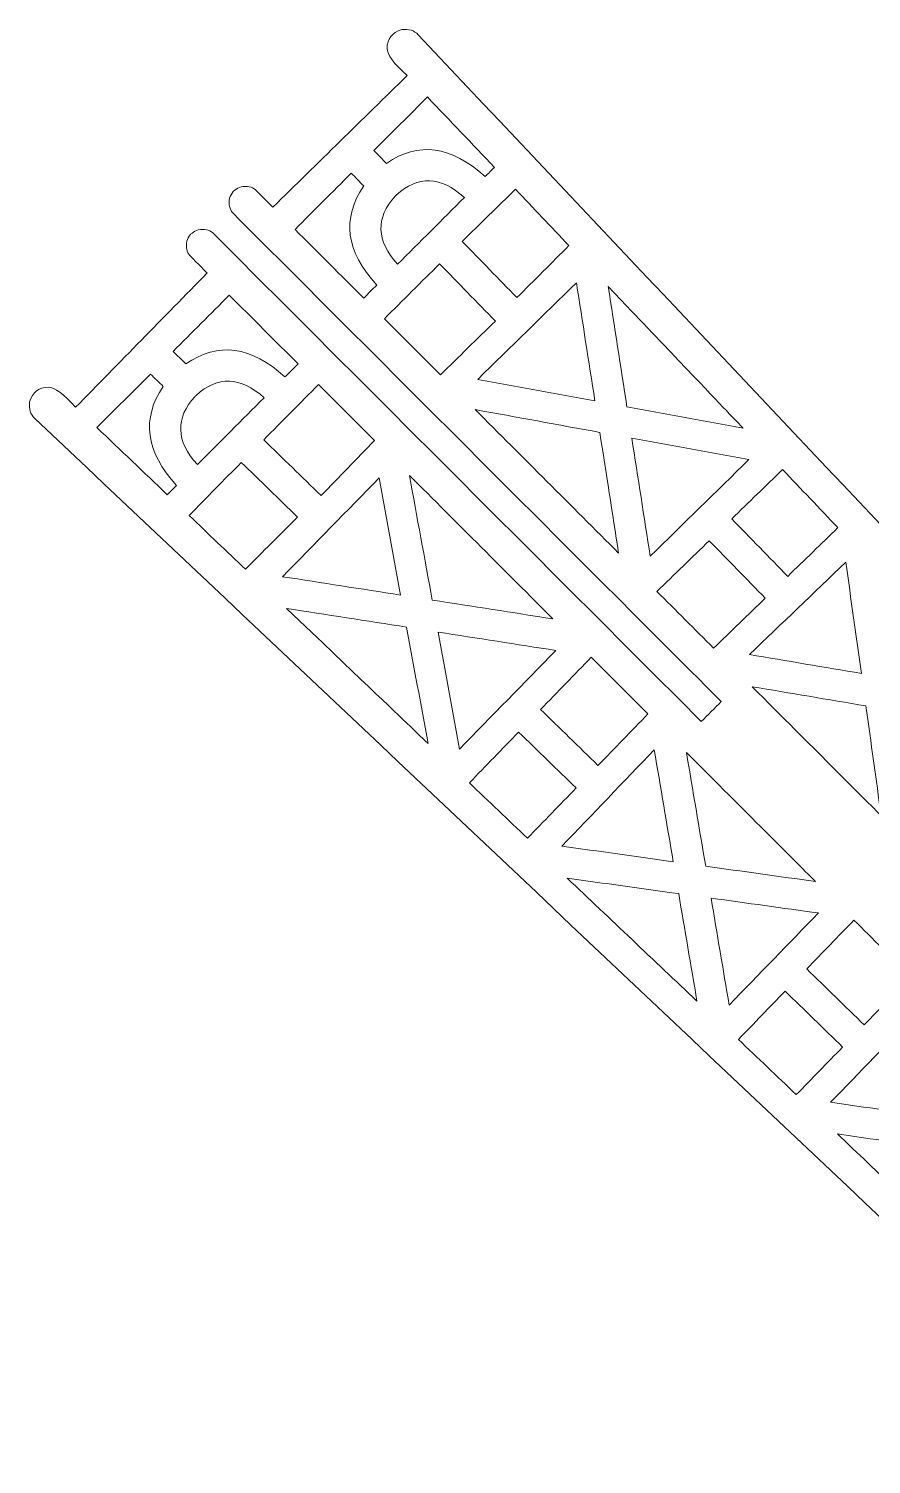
# Model space of a CAD drawing. Header units: inches. Extents: x -28.6 to 20.8, y -14.2 to 28.3.
# Drawn here: x 1.64 to 5.04, y 20.48 to 26.28 of the extents above; entities that cross this region are included whole.
import ezdxf

# ---------------------------------------------------------------- set-up
doc = ezdxf.new("R2010")
doc.units = ezdxf.units.IN
doc.header["$MEASUREMENT"] = 0
doc.layers.add('Layer 1', color=7, linetype='Continuous')

msp = doc.modelspace()

# ---------------------------------------------------------------- linework, layer by layer
at = {"layer": 'Layer 1', "lineweight": 9}
for points, knots in [([(3.1635, 26.0864), (3.1095, 26.1346), (3.0828, 26.171), (3.0827, 26.1962), (3.0827, 26.1962), (3.0827, 26.2343), (3.1023, 26.2597), (3.1416, 26.2724), (3.1416, 26.2724), (3.1699, 26.2759), (3.1922, 26.269), (3.2085, 26.2513)], [0, 0, 0, 0, 0.333333, 0.333333, 0.333333, 0.333333, 0.666667, 0.666667, 0.666667, 0.666667, 1, 1, 1, 1]), ([(3.0294, 25.7843), (3.0462, 25.767), (3.063, 25.7497), (3.0798, 25.7324), (3.0798, 25.7324), (3.2089, 25.8216), (3.3419, 25.8037), (3.4787, 25.6787), (3.4787, 25.6787), (3.4913, 25.6912), (3.5038, 25.7038), (3.5164, 25.7163), (3.5164, 25.7163), (3.4261, 25.811), (3.3358, 25.9057), (3.2455, 26.0004), (3.2455, 26.0004), (3.1735, 25.9284), (3.1014, 25.8563), (3.0294, 25.7843)], [0, 0, 0, 0, 0.2, 0.2, 0.2, 0.2, 0.4, 0.4, 0.4, 0.4, 0.6, 0.6, 0.6, 0.6, 0.8, 0.8, 0.8, 0.8, 1, 1, 1, 1]), ([(2.7109, 25.4658), (2.8034, 25.3733), (2.8959, 25.2808), (2.9884, 25.1883), (2.9884, 25.1883), (3.006, 25.206), (3.0236, 25.2236), (3.0413, 25.2412), (3.0413, 25.2412), (2.9161, 25.377), (2.8985, 25.5103), (2.9883, 25.6412), (2.9883, 25.6412), (2.9715, 25.6585), (2.9548, 25.6757), (2.938, 25.6929)], [0, 0, 0, 0, 0.25, 0.25, 0.25, 0.25, 0.5, 0.5, 0.5, 0.5, 0.75, 0.75, 0.75, 0.75, 1, 1, 1, 1]), ([(2.4611, 25.6183), (2.455, 25.6107), (2.4501, 25.6017), (2.4468, 25.5915), (2.4468, 25.5915), (2.4424, 25.5668), (2.4467, 25.5475), (2.4592, 25.5327)], [0, 0, 0, 0, 0.5, 0.5, 0.5, 0.5, 1, 1, 1, 1]), ([(2.468, 25.6246), (2.4751, 25.6301), (2.4836, 25.6345), (2.493, 25.6376), (2.493, 25.6376), (2.5177, 25.642), (2.537, 25.6377), (2.5518, 25.6252)], [0, 0, 0, 0, 0.5, 0.5, 0.5, 0.5, 1, 1, 1, 1]), ([(3.8172, 25.4006), (3.7471, 25.3305), (3.6769, 25.2604), (3.6068, 25.1903), (3.6068, 25.1903), (3.5332, 25.266), (3.4596, 25.3417), (3.3859, 25.4175), (3.3859, 25.4175), (3.4575, 25.4876), (3.5291, 25.5577), (3.6008, 25.6278), (3.6008, 25.6278), (3.6729, 25.5521), (3.7451, 25.4764), (3.8172, 25.4006)], [0, 0, 0, 0, 0.25, 0.25, 0.25, 0.25, 0.5, 0.5, 0.5, 0.5, 0.75, 0.75, 0.75, 0.75, 1, 1, 1, 1]), ([(2.287, 25.4436), (2.2815, 25.4365), (2.2771, 25.428), (2.274, 25.4186), (2.274, 25.4186), (2.2696, 25.3939), (2.2738, 25.3746), (2.2863, 25.3598)], [0, 0, 0, 0, 0.5, 0.5, 0.5, 0.5, 1, 1, 1, 1]), ([(2.2952, 25.451), (2.3024, 25.4566), (2.3108, 25.461), (2.3203, 25.464), (2.3203, 25.464), (2.345, 25.4684), (2.3642, 25.4642), (2.379, 25.4517)], [0, 0, 0, 0, 0.5, 0.5, 0.5, 0.5, 1, 1, 1, 1]), ([(3.2978, 24.8789), (3.3719, 24.9511), (3.4459, 25.0233), (3.5199, 25.0955), (3.5199, 25.0955), (3.4448, 25.1726), (3.3697, 25.2497), (3.2946, 25.3268), (3.2946, 25.3268), (3.2203, 25.2529), (3.1459, 25.179), (3.0716, 25.1051), (3.0716, 25.1051), (3.147, 25.0297), (3.2224, 24.9543), (3.2978, 24.8789)], [0, 0, 0, 0, 0.25, 0.25, 0.25, 0.25, 0.5, 0.5, 0.5, 0.5, 0.75, 0.75, 0.75, 0.75, 1, 1, 1, 1]), ([(3.8473, 25.2505), (3.7146, 25.1205), (3.5818, 24.9905), (3.4491, 24.8605), (3.4491, 24.8605), (3.6066, 24.8318), (3.7641, 24.803), (3.9216, 24.7743), (3.9216, 24.7743), (3.8968, 24.933), (3.8721, 25.0918), (3.8473, 25.2505)], [0, 0, 0, 0, 0.333333, 0.333333, 0.333333, 0.333333, 0.666667, 0.666667, 0.666667, 0.666667, 1, 1, 1, 1]), ([(3.9754, 25.2349), (4.5208, 24.6629), (4.5208, 24.6629), (4.5208, 24.6629), (4.5208, 24.6629), (4.3642, 24.692), (4.2076, 24.7211), (4.0511, 24.7502), (4.0511, 24.7502), (4.0258, 24.9118), (4.0006, 25.0733), (3.9754, 25.2349)], [0, 0, 0, 0, 0.333333, 0.333333, 0.333333, 0.333333, 0.666667, 0.666667, 0.666667, 0.666667, 1, 1, 1, 1]), ([(2.4455, 25.2004), (2.538, 25.1079), (2.6305, 25.0154), (2.723, 24.9229), (2.723, 24.9229), (2.7053, 24.9053), (2.6877, 24.8877), (2.6701, 24.87), (2.6701, 24.87), (2.5343, 24.9952), (2.401, 25.0129), (2.2701, 24.923), (2.2701, 24.923), (2.2529, 24.9398), (2.2356, 24.9566), (2.2184, 24.9733)], [0, 0, 0, 0, 0.25, 0.25, 0.25, 0.25, 0.5, 0.5, 0.5, 0.5, 0.75, 0.75, 0.75, 0.75, 1, 1, 1, 1]), ([(2.127, 24.8819), (2.1443, 24.8651), (2.1616, 24.8483), (2.1789, 24.8315), (2.1789, 24.8315), (2.0897, 24.7024), (2.1076, 24.5695), (2.2326, 24.4326), (2.2326, 24.4326), (2.2201, 24.42), (2.2075, 24.4075), (2.195, 24.3949), (2.195, 24.3949), (2.1003, 24.4852), (2.0056, 24.5755), (1.9109, 24.6658), (1.9109, 24.6658), (1.9829, 24.7378), (2.055, 24.8099), (2.127, 24.8819)], [0, 0, 0, 0, 0.2, 0.2, 0.2, 0.2, 0.4, 0.4, 0.4, 0.4, 0.6, 0.6, 0.6, 0.6, 0.8, 0.8, 0.8, 0.8, 1, 1, 1, 1]), ([(1.8249, 24.7478), (1.7767, 24.8018), (1.7403, 24.8286), (1.7151, 24.8286), (1.7151, 24.8286), (1.677, 24.8286), (1.6516, 24.809), (1.6389, 24.7698), (1.6389, 24.7698), (1.6354, 24.7414), (1.6424, 24.7191), (1.66, 24.7028)], [0, 0, 0, 0, 0.333333, 0.333333, 0.333333, 0.333333, 0.666667, 0.666667, 0.666667, 0.666667, 1, 1, 1, 1]), ([(3.0324, 24.6135), (2.9602, 24.5395), (2.888, 24.4654), (2.8158, 24.3914), (2.8158, 24.3914), (2.7387, 24.4665), (2.6616, 24.5416), (2.5845, 24.6167), (2.5845, 24.6167), (2.6584, 24.691), (2.7323, 24.7654), (2.8062, 24.8397), (2.8062, 24.8397), (2.8816, 24.7643), (2.957, 24.6889), (3.0324, 24.6135)], [0, 0, 0, 0, 0.25, 0.25, 0.25, 0.25, 0.5, 0.5, 0.5, 0.5, 0.75, 0.75, 0.75, 0.75, 1, 1, 1, 1]), ([(4.0178, 24.159), (3.8247, 24.3521), (3.6316, 24.5452), (3.4385, 24.7383), (3.4385, 24.7383), (3.6062, 24.7077), (3.7739, 24.6771), (3.9416, 24.6465), (3.9416, 24.6465), (3.967, 24.484), (3.9924, 24.3215), (4.0178, 24.159)], [0, 0, 0, 0, 0.333333, 0.333333, 0.333333, 0.333333, 0.666667, 0.666667, 0.666667, 0.666667, 1, 1, 1, 1]), ([(4.1453, 24.1467), (4.278, 24.2767), (4.4108, 24.4067), (4.5435, 24.5367), (4.5435, 24.5367), (4.386, 24.5654), (4.2285, 24.5942), (4.0709, 24.6229), (4.0709, 24.6229), (4.0957, 24.4642), (4.1205, 24.3055), (4.1453, 24.1467)], [0, 0, 0, 0, 0.333333, 0.333333, 0.333333, 0.333333, 0.666667, 0.666667, 0.666667, 0.666667, 1, 1, 1, 1]), ([(2.5107, 24.0941), (2.5808, 24.1642), (2.6509, 24.2344), (2.7211, 24.3045), (2.7211, 24.3045), (2.6453, 24.3781), (2.5696, 24.4518), (2.4938, 24.5254), (2.4938, 24.5254), (2.4237, 24.4538), (2.3536, 24.3822), (2.2835, 24.3106), (2.2835, 24.3106), (2.3592, 24.2384), (2.4349, 24.1663), (2.5107, 24.0941)], [0, 0, 0, 0, 0.25, 0.25, 0.25, 0.25, 0.5, 0.5, 0.5, 0.5, 0.75, 0.75, 0.75, 0.75, 1, 1, 1, 1]), ([(2.6608, 24.064), (2.7908, 24.1968), (2.9208, 24.3295), (3.0508, 24.4623), (3.0508, 24.4623), (3.0795, 24.3047), (3.1083, 24.1472), (3.137, 23.9897), (3.137, 23.9897), (2.9783, 24.0145), (2.8196, 24.0392), (2.6608, 24.064)], [0, 0, 0, 0, 0.333333, 0.333333, 0.333333, 0.333333, 0.666667, 0.666667, 0.666667, 0.666667, 1, 1, 1, 1]), ([(3.7523, 23.8936), (3.5592, 24.0867), (3.3661, 24.2798), (3.173, 24.4729), (3.173, 24.4729), (3.2036, 24.3051), (3.2342, 24.1374), (3.2648, 23.9697), (3.2648, 23.9697), (3.4273, 23.9443), (3.5898, 23.919), (3.7523, 23.8936)], [0, 0, 0, 0, 0.333333, 0.333333, 0.333333, 0.333333, 0.666667, 0.666667, 0.666667, 0.666667, 1, 1, 1, 1]), ([(4.7003, 24.0652), (4.768, 24.1307), (4.8356, 24.1963), (4.9032, 24.2619), (4.9032, 24.2619), (4.8286, 24.34), (4.7541, 24.4182), (4.6796, 24.4964), (4.6796, 24.4964), (4.6113, 24.4301), (4.5429, 24.3637), (4.4746, 24.2974), (4.4746, 24.2974), (4.5498, 24.22), (4.6251, 24.1426), (4.7003, 24.0652)], [0, 0, 0, 0, 0.25, 0.25, 0.25, 0.25, 0.5, 0.5, 0.5, 0.5, 0.75, 0.75, 0.75, 0.75, 1, 1, 1, 1]), ([(4.4014, 23.7753), (4.4708, 23.8425), (4.5401, 23.9098), (4.6095, 23.977), (4.6095, 23.977), (4.5341, 24.0544), (4.4588, 24.1317), (4.3835, 24.209), (4.3835, 24.209), (4.3131, 24.1408), (4.2428, 24.0725), (4.1725, 24.0043), (4.1725, 24.0043), (4.2488, 23.9279), (4.3251, 23.8516), (4.4014, 23.7753)], [0, 0, 0, 0, 0.25, 0.25, 0.25, 0.25, 0.5, 0.5, 0.5, 0.5, 0.75, 0.75, 0.75, 0.75, 1, 1, 1, 1]), ([(4.5465, 23.7498), (4.676, 23.8743), (4.8055, 23.9987), (4.935, 24.1231), (4.935, 24.1231), (4.9559, 23.9731), (4.9769, 23.8231), (4.9978, 23.6731), (4.9978, 23.6731), (4.8474, 23.6986), (4.697, 23.7242), (4.5465, 23.7498)], [0, 0, 0, 0, 0.333333, 0.333333, 0.333333, 0.333333, 0.666667, 0.666667, 0.666667, 0.666667, 1, 1, 1, 1]), ([(2.6764, 23.9359), (3.2484, 23.3905), (3.2484, 23.3905), (3.2484, 23.3905), (3.2484, 23.3905), (3.2193, 23.5471), (3.1902, 23.7037), (3.1611, 23.8603), (3.1611, 23.8603), (2.9995, 23.8855), (2.838, 23.9107), (2.6764, 23.9359)], [0, 0, 0, 0, 0.333333, 0.333333, 0.333333, 0.333333, 0.666667, 0.666667, 0.666667, 0.666667, 1, 1, 1, 1]), ([(3.7646, 23.7661), (3.6346, 23.6333), (3.5046, 23.5006), (3.3746, 23.3678), (3.3746, 23.3678), (3.3459, 23.5253), (3.3171, 23.6829), (3.2884, 23.8404), (3.2884, 23.8404), (3.4471, 23.8156), (3.6059, 23.7908), (3.7646, 23.7661)], [0, 0, 0, 0, 0.333333, 0.333333, 0.333333, 0.333333, 0.666667, 0.666667, 0.666667, 0.666667, 1, 1, 1, 1]), ([(4.136, 23.5099), (4.0688, 23.4405), (4.0015, 23.3712), (3.9343, 23.3019), (3.9343, 23.3019), (3.857, 23.3772), (3.7796, 23.4525), (3.7023, 23.5278), (3.7023, 23.5278), (3.7705, 23.5982), (3.8388, 23.6685), (3.907, 23.7388), (3.907, 23.7388), (3.9834, 23.6625), (4.0597, 23.5862), (4.136, 23.5099)], [0, 0, 0, 0, 0.25, 0.25, 0.25, 0.25, 0.5, 0.5, 0.5, 0.5, 0.75, 0.75, 0.75, 0.75, 1, 1, 1, 1]), ([(5.0779, 23.0988), (4.9777, 23.1991), (4.804, 23.3728), (4.5568, 23.6199), (4.5568, 23.6199), (4.7099, 23.594), (4.863, 23.5681), (5.0161, 23.5422), (5.0161, 23.5422), (5.0367, 23.3944), (5.0573, 23.2466), (5.0779, 23.0988)], [0, 0, 0, 0, 0.333333, 0.333333, 0.333333, 0.333333, 0.666667, 0.666667, 0.666667, 0.666667, 1, 1, 1, 1]), ([(3.8461, 23.211), (3.7806, 23.1434), (3.715, 23.0758), (3.6494, 23.0081), (3.6494, 23.0081), (3.5713, 23.0827), (3.4931, 23.1572), (3.4149, 23.2317), (3.4149, 23.2317), (3.4813, 23.3001), (3.5476, 23.3684), (3.6139, 23.4367), (3.6139, 23.4367), (3.6913, 23.3615), (3.7687, 23.2862), (3.8461, 23.211)], [0, 0, 0, 0, 0.25, 0.25, 0.25, 0.25, 0.5, 0.5, 0.5, 0.5, 0.75, 0.75, 0.75, 0.75, 1, 1, 1, 1]), ([(4.1615, 23.3648), (4.037, 23.2353), (3.9126, 23.1058), (3.7882, 22.9763), (3.7882, 22.9763), (3.9382, 22.9554), (4.0882, 22.9345), (4.2383, 22.9135), (4.2383, 22.9135), (4.2127, 23.0639), (4.1871, 23.2144), (4.1615, 23.3648)], [0, 0, 0, 0, 0.333333, 0.333333, 0.333333, 0.333333, 0.666667, 0.666667, 0.666667, 0.666667, 1, 1, 1, 1]), ([(4.8125, 22.8334), (4.7122, 22.9336), (4.5386, 23.1073), (4.2914, 23.3545), (4.2914, 23.3545), (4.3173, 23.2014), (4.3432, 23.0483), (4.3692, 22.8953), (4.3692, 22.8953), (4.5169, 22.8746), (4.6647, 22.854), (4.8125, 22.8334)], [0, 0, 0, 0, 0.333333, 0.333333, 0.333333, 0.333333, 0.666667, 0.666667, 0.666667, 0.666667, 1, 1, 1, 1]), ([(4.8243, 22.7064), (4.7042, 22.5825), (4.5841, 22.4586), (4.464, 22.3347), (4.464, 22.3347), (4.4397, 22.4786), (4.4153, 22.6225), (4.391, 22.7664), (4.391, 22.7664), (4.5354, 22.7464), (4.6798, 22.7264), (4.8243, 22.7064)], [0, 0, 0, 0, 0.333333, 0.333333, 0.333333, 0.333333, 0.666667, 0.666667, 0.666667, 0.666667, 1, 1, 1, 1]), ([(4.7772, 22.4808), (4.8408, 22.5465), (4.9044, 22.6122), (4.968, 22.6778), (4.968, 22.6778), (5.0446, 22.6013), (5.1212, 22.5247), (5.1977, 22.4482), (5.1977, 22.4482), (5.1349, 22.3837), (5.0721, 22.3192), (5.0093, 22.2547)], [0, 0, 0, 0, 0.333333, 0.333333, 0.333333, 0.333333, 0.666667, 0.666667, 0.666667, 0.666667, 1, 1, 1, 1]), ([(4.69, 22.3908), (4.6271, 22.3259), (4.5642, 22.2609), (4.5013, 22.196), (4.5013, 22.196), (4.5792, 22.1217), (4.6571, 22.0474), (4.735, 21.9731), (4.735, 21.9731), (4.7974, 22.0371), (4.8597, 22.1011), (4.9221, 22.1652), (4.9221, 22.1652), (4.8447, 22.2404), (4.7674, 22.3156), (4.69, 22.3908)], [0, 0, 0, 0, 0.25, 0.25, 0.25, 0.25, 0.5, 0.5, 0.5, 0.5, 0.75, 0.75, 0.75, 0.75, 1, 1, 1, 1]), ([(5.2266, 22.3065), (5.2511, 22.1649), (5.2755, 22.0233), (5.3, 21.8817), (5.3, 21.8817), (5.1577, 21.9019), (5.0154, 21.922), (4.8732, 21.9421), (4.8732, 21.9421), (4.991, 22.0636), (5.1088, 22.1851), (5.2266, 22.3065)], [0, 0, 0, 0, 0.333333, 0.333333, 0.333333, 0.333333, 0.666667, 0.666667, 0.666667, 0.666667, 1, 1, 1, 1]), ([(5.3925, 21.3461), (5.2287, 21.5024), (5.0649, 21.6585), (4.9011, 21.8147), (4.9011, 21.8147), (5.0415, 21.7941), (5.1819, 21.7734), (5.3223, 21.7527), (5.3223, 21.7527), (5.3457, 21.6172), (5.3691, 21.4817), (5.3925, 21.3461)], [0, 0, 0, 0, 0.333333, 0.333333, 0.333333, 0.333333, 0.666667, 0.666667, 0.666667, 0.666667, 1, 1, 1, 1])]:
    msp.add_open_spline(points, degree=3, knots=knots, dxfattribs=at)
for points in [[(3.2085, 26.2513), (4.6157, 24.7614), (6.023, 23.2714), (7.4303, 21.7814)], [(3.1635, 26.0864), (2.9828, 25.9094), (2.8021, 25.7324), (2.6214, 25.5553)], [(2.7109, 25.4658), (2.7866, 25.5415), (2.8623, 25.6172), (2.938, 25.6929)], [(3.3948, 25.5947), (3.2994, 25.6814), (3.2077, 25.6846), (3.1197, 25.6044)], [(2.4611, 25.6183), (2.4626, 25.62), (2.4649, 25.6221), (2.468, 25.6246)], [(2.6214, 25.5553), (2.6141, 25.5628), (2.5591, 25.6177), (2.5518, 25.6252)], [(3.1252, 25.3252), (3.0386, 25.4205), (3.0354, 25.5122), (3.1156, 25.6002)], [(3.1197, 25.6044), (3.1183, 25.603), (3.117, 25.6016), (3.1156, 25.6002)], [(3.3948, 25.5947), (3.3049, 25.5049), (3.2151, 25.415), (3.1252, 25.3252)], [(4.432, 23.5599), (3.7744, 24.2175), (3.1168, 24.8751), (2.4592, 25.5327)], [(2.287, 25.4436), (2.2892, 25.4461), (2.292, 25.4486), (2.2952, 25.451)], [(4.3514, 23.4793), (3.6939, 24.1368), (3.0365, 24.7942), (2.379, 25.4517)], [(2.356, 25.2899), (2.3486, 25.2974), (2.2937, 25.3523), (2.2863, 25.3598)], [(1.8249, 24.7478), (2.0019, 24.9285), (2.179, 25.1092), (2.356, 25.2899)], [(2.4455, 25.2004), (2.3698, 25.1247), (2.2941, 25.049), (2.2184, 24.9733)], [(2.5861, 24.7861), (2.4908, 24.8727), (2.3991, 24.8759), (2.3111, 24.7957)], [(2.3166, 24.5165), (2.2299, 24.6119), (2.2267, 24.7036), (2.307, 24.7916)], [(2.307, 24.7916), (2.3083, 24.793), (2.3097, 24.7943), (2.3111, 24.7957)], [(2.3166, 24.5165), (2.4064, 24.6064), (2.4963, 24.6962), (2.5861, 24.7861)], [(1.66, 24.7028), (3.1499, 23.2956), (4.6399, 21.8883), (6.1299, 20.481)], [(4.3514, 23.4793), (4.3783, 23.5062), (4.4051, 23.5331), (4.432, 23.5599)], [(4.3341, 22.3505), (4.1594, 22.516), (3.9847, 22.6815), (3.8101, 22.8469)], [(3.8101, 22.8469), (3.9601, 22.8261), (4.1101, 22.8053), (4.2602, 22.7845)], [(4.3341, 22.3505), (4.3094, 22.4952), (4.2848, 22.6399), (4.2602, 22.7845)], [(5.0093, 22.2547), (4.9319, 22.3301), (4.8545, 22.4054), (4.7772, 22.4808)]]:
    msp.add_open_spline(points, degree=3, dxfattribs=at)

doc.saveas('drawing.dxf')
